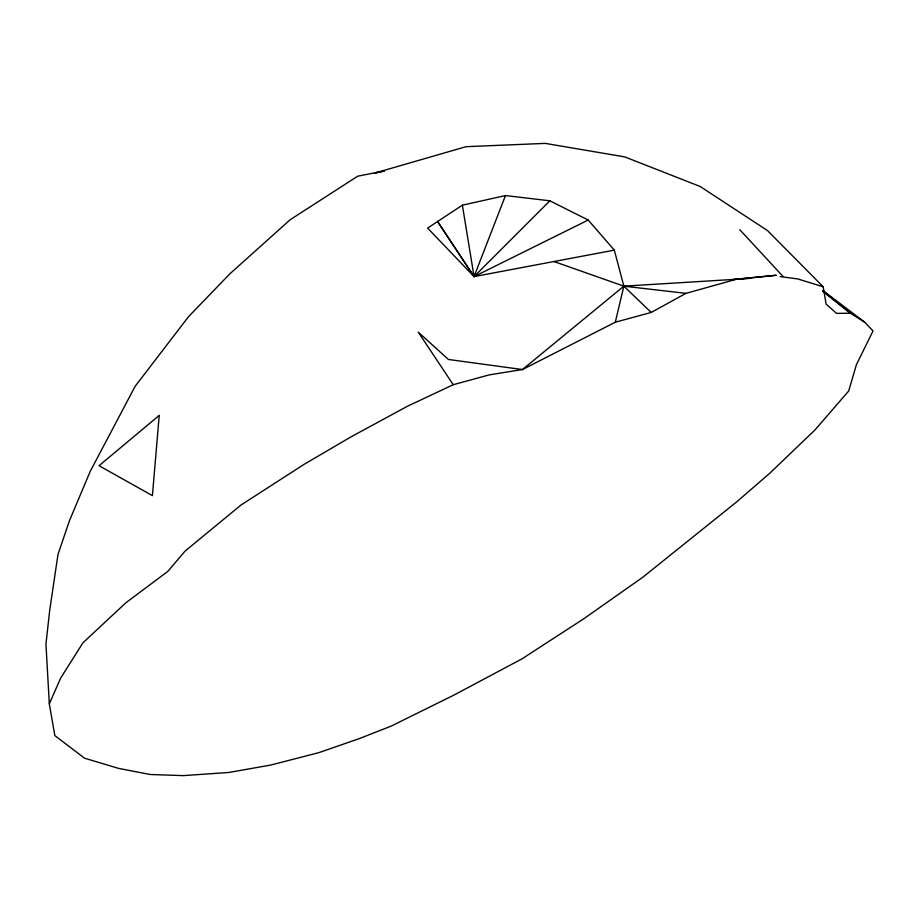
<?xml version="1.0" encoding="UTF-8"?>
<svg xmlns="http://www.w3.org/2000/svg" width="919" height="919" viewBox="0 0 919 919"><rect width="100%" height="100%" fill="white"/><g stroke="black" fill="none" stroke-linecap="round" stroke-linejoin="round"><path stroke-width="1.38" d="M823.413 290.909L864.572 322.087L873.05 330.943L856.451 364.556L848.696 391L814.946 429.977L769.433 473.561L736.498 502.027L642.772 577.258L583.818 618.74L521.9 658.912L453.791 695.166L391.322 726.044L359.674 738.462L319.008 752.604L270.841 765.033L228.934 772.465L183.352 775.613L150.165 774.499L118.677 768.41L84.502 758.175L54.841 735.579L49.316 703.839L60.7 678.027L82.951 642.795L125.731 602.887L167.718 571.48L185.133 551.032L241.077 504.968L304.212 464.267L351.265 436.72L407.531 406.209L453.251 384.693L489.241 374.883L522.463 369.541L615.293 322.213L623.863 286.165L614.306 250.14L588.206 220.043L549.838 200.802L505.473 195.563L462.383 205.178L427.622 228.084L474.055 276.596L614.306 250.14M505.473 195.563L474.055 276.596L437.559 221.479L474.055 276.596L588.206 220.043M549.838 200.802L474.055 276.596L462.383 205.178M738.761 279.112L623.863 286.165L522.463 369.541L448.426 359.478L418.214 332.081L453.251 384.693M615.293 322.213L651.18 312.46L685.942 293.356L735.912 279.41L776.291 275.263L733.052 279.468M384.441 171.152L374.596 173.128L466.025 146.684L545.266 143.387L624.713 156.885L700.117 186.465L767.468 230.554L823.183 286.808L826.101 304.063L836.52 313.379L850.351 313.207L864.572 322.087M384.452 170.923L357.721 176.184L290.151 219.744L229.922 273.782L188.602 316.584L135.173 386.244L90.303 471.206L69.419 520.774L57.966 554.536L49.672 610.584L45.95 644.093L49.316 703.839M741.61 278.939L748.744 278.503M780.116 276.585L797.864 278.951L823.183 286.808M553.95 261.524L623.863 286.165L685.942 293.356M822.62 291.22L850.351 313.207L822.597 290.484M623.863 286.165L651.18 312.46M739.726 229.635L782.965 276.401M159.217 415.388L152.405 495.628L99.045 465.715L159.217 415.388"/></g></svg>
